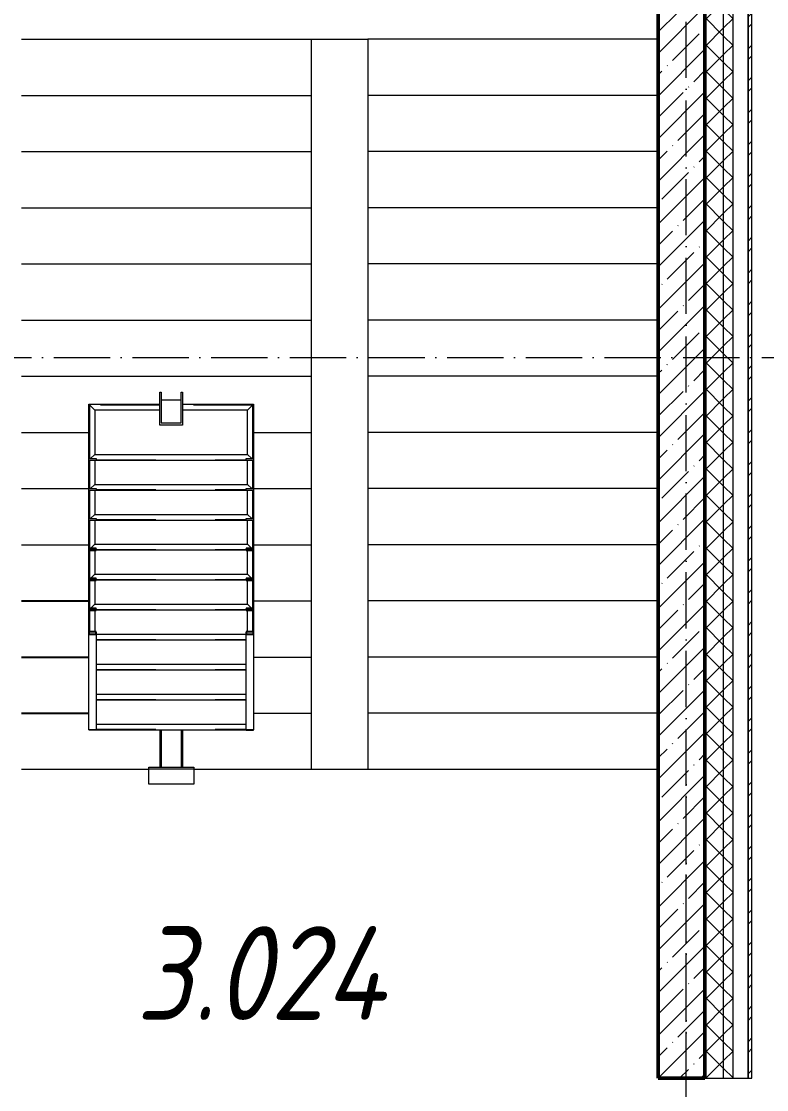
# Model space of a CAD drawing. Header units: millimetres. Extents: x -356862 to 418287, y 0 to 839748.
# Drawn here: x 240029 to 244008, y 507036 to 512742 of the extents above; entities that cross this region are included whole.
import ezdxf

# ---------------------------------------------------------------- set-up
doc = ezdxf.new("R2010")
doc.units = ezdxf.units.MM
doc.linetypes.add('50_200_ШТРИХ_1Т_ш5_п1_п1_', pattern=[700, 500, -100, 0, -100])
doc.linetypes.add('Штрих', pattern=[635, 317.5, -317.5])
for name, color, linetype, lineweight in [('A-FLOR-____-OTLN', 7, 'Continuous', 9), ('A-GENM-____-HDLN', 7, 'Штрих', 9), ('A-GENM-____-MCUT', 7, 'Continuous', 25), ('A-GENM-____-OTLN', 7, 'Continuous', 9), ('A-WALL-____-MCUT', 7, 'Continuous', 13), ('A-WALL-____-MCUT-1', 7, 'Continuous', 9), ('A-WALL-____-MCUT-2', 7, 'Continuous', 50), ('A-WALL-____-PATT-1', 7, 'Continuous', 9), ('A-WALL-FNSH-MCUT-1', 7, 'Continuous', 9), ('S-GRID-____-OTLN-1', 7, '50_200_ШТРИХ_1Т_ш5_п1_п1_', 9), ('S-STRS-____-OTLN-1', 7, 'Continuous', 9), ('Марки помещений', 7, 'Continuous', 9)]:
    doc.layers.add(name, color=color, linetype=linetype, lineweight=lineweight)
doc.styles.add('ISOCPEUR_I_2', font='isocpeui.ttf', dxfattribs={"width": 0.85, "height": 2.3})
pattern_1 = [(45, (142429.06, 459015.94), (-70.71068, 70.71068), []), (135, (142429.06, 459015.94), (-70.71068, -70.71068), [])]

# ---------------------------------------------------------------- blocks, each defined once
blk = doc.blocks.new('ОМ_Труба_ГОСТ 8639-82 - ОМ_Труба_ГОСТ 8639-82-26350154-АР1_План отверстий 3 этажа в осях 1-64_Ю-ЯЯ')
at = {"layer": 'A-GENM-____-OTLN'}
for p, q in [((9439.1, 57971), (9439.1, 58091)), ((9439.1, 58091), (9614.1, 58091)), ((9614.1, 58091), (9614.1, 58085)), ((9614.1, 58085), (9451.2, 58085)), ((9451.2, 58085), (9451.2, 57977)), ((9574, 58085), (9574, 57977)), ((9451.2, 57977), (9614.1, 57977)), ((9614.1, 57977), (9614.1, 57971)), ((9614.1, 57971), (9439.1, 57971))]:
    blk.add_line(p, q, dxfattribs=at)
blk = doc.blocks.new('ОМ_Уголок_ГОСТ 8509-93 - ОМ_Уголок_ГОСТ 8509-93-26349651-АР1_План отверстий 3 этажа в осях 1-64_Ю-ЯЯ')
at = {"layer": 'A-GENM-____-HDLN'}
for p, q in [((4, -4), (380, -4)), ((500, -4), (876, -4))]:
    blk.add_line(p, q, dxfattribs=at)
at = {"layer": 'A-GENM-____-OTLN'}
for p, q in [((380, 0), (0, 0)), ((32, -32), (0, 0)), ((32, -32), (380, -32)), ((880, 0), (500, 0)), ((500, -32), (848, -32)), ((880, 0), (848, -32))]:
    blk.add_line(p, q, dxfattribs=at)
blk = doc.blocks.new('ОМ_Уголок_ГОСТ 8509-93 - ОМ_Уголок_ГОСТ 8509-93-V149-АР1_План отверстий 3 этажа в осях 1-64_Ю-ЯЯ')
at = {"layer": 'A-GENM-____-HDLN'}
blk.add_line((40, -4), (840, -4), dxfattribs=at)
at = {"layer": 'A-GENM-____-OTLN'}
for p, q in [((32, -32), (10, -10)), ((32, -32), (848, -32)), ((840, 0), (40, 0)), ((870, -10), (848, -32))]:
    blk.add_line(p, q, dxfattribs=at)
blk = doc.blocks.new('ОМ_Уголок_ГОСТ 8509-93 - ОМ_Уголок_ГОСТ 8509-93-19082047-АР1_План отверстий 3 этажа в осях 1-64_Ю-ЯЯ')
at = {"layer": 'A-GENM-____-HDLN'}
blk.add_line((10, -4), (296, -4), dxfattribs=at)
at = {"layer": 'A-GENM-____-OTLN'}
for p, q in [((300, 0), (10, 0)), ((32, -32), (10, -10)), ((32, -32), (268, -32)), ((300, 0), (268, -32))]:
    blk.add_line(p, q, dxfattribs=at)
blk = doc.blocks.new('ОМ_Уголок_ГОСТ 8509-93 - ОМ_Уголок_ГОСТ 8509-93-V150-АР1_План отверстий 3 этажа в осях 1-64_Ю-ЯЯ')
at = {"layer": 'A-GENM-____-HDLN'}
blk.add_line((4, -4), (290, -4), dxfattribs=at)
at = {"layer": 'A-GENM-____-OTLN'}
for p, q in [((290, 0), (0, 0)), ((32, -32), (0, 0)), ((32, -32), (268, -32)), ((290, -10), (268, -32))]:
    blk.add_line(p, q, dxfattribs=at)
blk = doc.blocks.new('ОМ_Уголок_ГОСТ 8509-93 - ОМ_Уголок_ГОСТ 8509-93-V151-АР1_План отверстий 3 этажа в осях 1-64_Ю-ЯЯ')
at = {"layer": 'A-GENM-____-HDLN'}
blk.add_line((10, -4), (160, -4), dxfattribs=at)
at = {"layer": 'A-GENM-____-OTLN'}
for p, q in [((160, 0), (10, 0)), ((32, -32), (10, -10)), ((32, -32), (160, -32))]:
    blk.add_line(p, q, dxfattribs=at)
blk = doc.blocks.new('ОМ_Уголок_ГОСТ 8509-93 - ОМ_Уголок_ГОСТ 8509-93-V152-АР1_План отверстий 3 этажа в осях 1-64_Ю-ЯЯ')
at = {"layer": 'A-GENM-____-HDLN'}
blk.add_line((140, -4), (290, -4), dxfattribs=at)
at = {"layer": 'A-GENM-____-OTLN'}
for p, q in [((290, 0), (140, 0)), ((140, -32), (268, -32)), ((290, -10), (268, -32))]:
    blk.add_line(p, q, dxfattribs=at)
blk = doc.blocks.new('ОМ_Уголок_ГОСТ 8509-93 - ОМ_Уголок_ГОСТ 8509-93-V153-АР1_План отверстий 3 этажа в осях 1-64_Ю-ЯЯ')
at = {"layer": 'A-GENM-____-HDLN'}
blk.add_line((40, -4), (840, -4), dxfattribs=at)
at = {"layer": 'A-GENM-____-OTLN'}
for p, q in [((840, 0), (40, 0)), ((40, -32), (840, -32))]:
    blk.add_line(p, q, dxfattribs=at)
blk = doc.blocks.new('ОМ_Уголок_ГОСТ 8509-93 - ОМ_Уголок_ГОСТ 8509-93-V154-АР1_План отверстий 3 этажа в осях 1-64_Ю-ЯЯ')
at = {"layer": 'A-GENM-____-HDLN'}
blk.add_line((44.3, -4), (160, -4), dxfattribs=at)
at = {"layer": 'A-GENM-____-OTLN'}
for p, q in [((160, 0), (44.3, 0)), ((44.3, -32), (160, -32))]:
    blk.add_line(p, q, dxfattribs=at)
blk = doc.blocks.new('ОМ_Уголок_ГОСТ 8509-93 - ОМ_Уголок_ГОСТ 8509-93-V155-АР1_План отверстий 3 этажа в осях 1-64_Ю-ЯЯ')
at = {"layer": 'A-GENM-____-HDLN'}
blk.add_line((140, -4), (255.7, -4), dxfattribs=at)
at = {"layer": 'A-GENM-____-OTLN'}
for p, q in [((255.7, 0), (140, 0)), ((140, -32), (255.7, -32))]:
    blk.add_line(p, q, dxfattribs=at)
blk = doc.blocks.new('ОМ_Уголок_ГОСТ 8509-93 - ОМ_Уголок_ГОСТ 8509-93-V163-АР1_План отверстий 3 этажа в осях 1-64_Ю-ЯЯ')
at = {"layer": 'A-GENM-____-HDLN'}
blk.add_line((40, -4), (840, -4), dxfattribs=at)
at = {"layer": 'A-GENM-____-OTLN'}
for p, q in [((840, 0), (0, 0)), ((1.3, -1.3), (0, 0)), ((40, -32), (840, -32))]:
    blk.add_line(p, q, dxfattribs=at)
blk = doc.blocks.new('ОМ_Труба_ГОСТ 8639-82 - ОМ_Труба_ГОСТ 8639-82-26527904-АР1_План отверстий 3 этажа в осях 1-64_Ю-ЯЯ')
at = {"layer": 'A-GENM-____-HDLN'}
for p, q in [((7810, 58085), (7611.5, 58085)), ((7810, 57977), (7611.5, 57977))]:
    blk.add_line(p, q, dxfattribs=at)
at = {"layer": 'A-GENM-____-OTLN'}
for p, q in [((7810, 58091), (7611.5, 58091)), ((7810, 57971), (7611.5, 57971))]:
    blk.add_line(p, q, dxfattribs=at)
blk = doc.blocks.new('ОМ_Уголок_ГОСТ 8510-86 - ОМ_Уголок_ГОСТ 8510-86-19082066-АР1_План отверстий 3 этажа в осях 1-64_Ю-ЯЯ')
at = {"layer": 'A-GENM-____-OTLN'}
for p, q in [((0, 0), (0, -90)), ((240, 0), (0, 0)), ((0, -10), (240, -10)), ((240, -90), (240, 0)), ((0, -90), (240, -90))]:
    blk.add_line(p, q, dxfattribs=at)
blk = doc.blocks.new('ОМ_Полоса_Трапеция прямоугольная_Прокат_ГОСТ 103-2006 - ОМ_Полоса_Трапеция прямоугольная_Прокат_ГОСТ 103-2006-19082130-АР1_План отверстий 3 этажа в осях 1-64_Ю-ЯЯ')
at = {"layer": 'A-GENM-____-OTLN'}
for p, q in [((9250, 58471), (9260, 58471)), ((9250, 58431), (9250, 58471)), ((9260, 58431), (9250, 58431)), ((9260, 58471), (9260, 58431))]:
    blk.add_line(p, q, dxfattribs=at)
blk = doc.blocks.new('ОМ_Полоса_Трапеция прямоугольная_Прокат_ГОСТ 103-2006 - ОМ_Полоса_Трапеция прямоугольная_Прокат_ГОСТ 103-2006-V157-АР1_План отверстий 3 этажа в осях 1-64_Ю-ЯЯ')
at = {"layer": 'A-GENM-____-MCUT'}
for p, q in [((8780, 58471), (8770, 58471)), ((8770, 58471), (8770, 58431)), ((8770, 58431), (8780, 58431)), ((8780, 58431), (8780, 58471))]:
    blk.add_line(p, q, dxfattribs=at)
blk = doc.blocks.new('ОМ_Полоса_Трапеция прямоугольная_Прокат_ГОСТ 103-2006 - ОМ_Полоса_Трапеция прямоугольная_Прокат_ГОСТ 103-2006-V158-АР1_План отверстий 3 этажа в осях 1-64_Ю-ЯЯ')
at = {"layer": 'A-GENM-____-MCUT'}
for p, q in [((8620, 58471), (8610, 58471)), ((8610, 58471), (8610, 58431)), ((8610, 58431), (8620, 58431)), ((8620, 58431), (8620, 58471))]:
    blk.add_line(p, q, dxfattribs=at)
blk = doc.blocks.new('ОМ_Полоса_Трапеция прямоугольная_Прокат_ГОСТ 103-2006 - ОМ_Полоса_Трапеция прямоугольная_Прокат_ГОСТ 103-2006-V159-АР1_План отверстий 3 этажа в осях 1-64_Ю-ЯЯ')
at = {"layer": 'A-GENM-____-MCUT'}
for p, q in [((8460, 58471), (8450, 58471)), ((8450, 58471), (8450, 58431)), ((8450, 58431), (8460, 58431)), ((8460, 58431), (8460, 58471))]:
    blk.add_line(p, q, dxfattribs=at)
blk = doc.blocks.new('ОМ_Полоса_Прокат_ГОСТ 103-2006 - ОМ_Полоса_Прокат_ГОСТ 103-2006-20723456-АР1_План отверстий 3 этажа в осях 1-64_Ю-ЯЯ')
at = {"layer": 'A-GENM-____-MCUT'}
for p, q in [((8334.3, 58471), (8322.8, 58471)), ((8322.8, 58471), (8322.8, 58431)), ((8322.8, 58431), (8334.3, 58431)), ((8334.3, 58431), (8334.3, 58471))]:
    blk.add_line(p, q, dxfattribs=at)
at = {"layer": 'A-GENM-____-OTLN'}
for p, q in [((7811.3, 58431), (7811.3, 58471)), ((7811.3, 58471), (8322.8, 58471)), ((8322.8, 58431), (7811.3, 58431))]:
    blk.add_line(p, q, dxfattribs=at)
blk = doc.blocks.new('ОМ_Полоса_Трапеция прямоугольная_Прокат_ГОСТ 103-2006 - ОМ_Полоса_Трапеция прямоугольная_Прокат_ГОСТ 103-2006-19082170-АР1_План отверстий 3 этажа в осях 1-64_Ю-ЯЯ')
at = {"layer": 'A-GENM-____-OTLN'}
for p, q in [((9250, 57631), (9260, 57631)), ((9250, 57591), (9250, 57631)), ((9260, 57631), (9260, 57591)), ((9260, 57591), (9250, 57591))]:
    blk.add_line(p, q, dxfattribs=at)
blk = doc.blocks.new('ОМ_Полоса_Трапеция прямоугольная_Прокат_ГОСТ 103-2006 - ОМ_Полоса_Трапеция прямоугольная_Прокат_ГОСТ 103-2006-V160-АР1_План отверстий 3 этажа в осях 1-64_Ю-ЯЯ')
at = {"layer": 'A-GENM-____-MCUT'}
for p, q in [((8780, 57631), (8770, 57631)), ((8770, 57631), (8770, 57591)), ((8780, 57591), (8780, 57631)), ((8770, 57591), (8780, 57591))]:
    blk.add_line(p, q, dxfattribs=at)
blk = doc.blocks.new('ОМ_Полоса_Трапеция прямоугольная_Прокат_ГОСТ 103-2006 - ОМ_Полоса_Трапеция прямоугольная_Прокат_ГОСТ 103-2006-V161-АР1_План отверстий 3 этажа в осях 1-64_Ю-ЯЯ')
at = {"layer": 'A-GENM-____-MCUT'}
for p, q in [((8620, 57631), (8610, 57631)), ((8610, 57631), (8610, 57591)), ((8620, 57591), (8620, 57631)), ((8610, 57591), (8620, 57591))]:
    blk.add_line(p, q, dxfattribs=at)
blk = doc.blocks.new('ОМ_Полоса_Трапеция прямоугольная_Прокат_ГОСТ 103-2006 - ОМ_Полоса_Трапеция прямоугольная_Прокат_ГОСТ 103-2006-V162-АР1_План отверстий 3 этажа в осях 1-64_Ю-ЯЯ')
at = {"layer": 'A-GENM-____-MCUT'}
for p, q in [((8460, 57631), (8450, 57631)), ((8450, 57631), (8450, 57591)), ((8460, 57591), (8460, 57631)), ((8450, 57591), (8460, 57591))]:
    blk.add_line(p, q, dxfattribs=at)
blk = doc.blocks.new('ОМ_Полоса_Прокат_ГОСТ 103-2006 - ОМ_Полоса_Прокат_ГОСТ 103-2006-19082171-АР1_План отверстий 3 этажа в осях 1-64_Ю-ЯЯ')
at = {"layer": 'A-GENM-____-OTLN'}
for p, q in [((98800, 49942.4), (98800, 49941)), ((98800, 49941), (98840, 49941)), ((98840, 49941), (98840, 49942.4))]:
    blk.add_line(p, q, dxfattribs=at)
blk = doc.blocks.new('ОМ_Полоса_Прокат_ГОСТ 103-2006 - ОМ_Полоса_Прокат_ГОСТ 103-2006-20723498-АР1_План отверстий 3 этажа в осях 1-64_Ю-ЯЯ')
at = {"layer": 'A-GENM-____-MCUT'}
for p, q in [((8334.3, 57631), (8322.8, 57631)), ((8322.8, 57631), (8322.8, 57591)), ((8334.3, 57591), (8334.3, 57631)), ((8322.8, 57591), (8334.3, 57591))]:
    blk.add_line(p, q, dxfattribs=at)
at = {"layer": 'A-GENM-____-OTLN'}
for p, q in [((7811.3, 57591), (7811.3, 57631)), ((7811.3, 57631), (8322.8, 57631)), ((8322.8, 57591), (7811.3, 57591))]:
    blk.add_line(p, q, dxfattribs=at)

msp = doc.modelspace()

# ---------------------------------------------------------------- hatches: boundary and pattern name
at = {"layer": 'A-WALL-____-PATT-1'}
h = msp.add_hatch(dxfattribs=at)
h.set_pattern_fill('FP_4', color=256, style=0, pattern_type=2)
h.set_pattern_definition(pattern_1)
h.paths.add_polyline_path([(243679.0567, 505811.983), (243779.0567, 505811.983), (243779.0567, 506096.983), (243679.0567, 506096.983)], flags=0)
h.paths.add_polyline_path([(243779.0567, 507096.983), (243779.0567, 514796.983), (243685.0567, 514796.983), (243685.0567, 514721.983), (243679.0567, 514721.983), (243679.0567, 507096.983)], flags=0)
h.paths.add_polyline_path([(243685.0567, 528496.983), (243779.0567, 528496.983), (243779.0567, 529746.983), (243685.0567, 529746.983), (243685.0567, 529671.983), (243679.0567, 529671.983), (243679.0567, 528571.983), (243685.0567, 528571.983), (243685.0567, 528502.983)], flags=0)
h.paths.add_polyline_path([(243779.0567, 531546.983), (243779.0567, 532746.983), (243679.0567, 532746.983), (243679.0567, 531621.983), (243685.0567, 531621.983), (243685.0567, 531546.983)], flags=0)
h.paths.add_polyline_path([(243779.0567, 534546.983), (243779.0567, 535746.983), (243685.0567, 535746.983), (243685.0567, 535671.983), (243679.0567, 535671.983), (243679.0567, 534621.983), (243685.0567, 534621.983), (243685.0567, 534546.983)], flags=0)
h.paths.add_polyline_path([(243779.0567, 537546.983), (243779.0567, 538746.983), (243685.0567, 538746.983), (243685.0567, 538671.983), (243679.0567, 538671.983), (243679.0567, 537621.983), (243685.0567, 537621.983), (243685.0567, 537546.983)], flags=0)
h.paths.add_polyline_path([(243779.0567, 540546.983), (243779.0567, 544696.983), (243679.0567, 544696.983), (243679.0567, 540546.983)], flags=0)
h = msp.add_hatch(dxfattribs=at)
h.set_pattern_fill('FP_4', color=256, style=0, pattern_type=2)
h.set_pattern_definition(pattern_1)
h.paths.add_polyline_path([(243829.0567, 505811.983), (243829.0567, 506096.983), (243779.0567, 506096.983), (243779.0567, 505811.983)], flags=0)
h.paths.add_polyline_path([(243829.0567, 507096.983), (243829.0567, 514796.983), (243779.0567, 514796.983), (243779.0567, 507096.983)], flags=0)
h.paths.add_polyline_path([(243829.0567, 528496.983), (243829.0567, 529746.983), (243779.0567, 529746.983), (243779.0567, 528496.983)], flags=0)
h.paths.add_polyline_path([(243829.0567, 531546.983), (243829.0567, 532746.983), (243779.0567, 532746.983), (243779.0567, 531546.983)], flags=0)
h.paths.add_polyline_path([(243779.0567, 534546.983), (243829.0567, 534546.983), (243829.0567, 535746.983), (243779.0567, 535746.983), (243779.0567, 535613.2151)], flags=0)
h.paths.add_polyline_path([(243829.0567, 537546.983), (243829.0567, 538746.983), (243779.0567, 538746.983), (243779.0567, 537546.983)], flags=0)
h.paths.add_polyline_path([(243779.0567, 540546.983), (243829.0567, 540546.983), (243829.0567, 544696.983), (243779.0567, 544696.983)], flags=0)
h = msp.add_hatch(dxfattribs=at)
h.set_pattern_fill('FP_6', color=256, style=0, pattern_type=2)
h.set_pattern_definition([(45, (142429.06, 459015.94), (-85.53659, 85.53659), []), (45, (142486.08, 459015.94), (-85.53659, 85.53659), [])])
h.paths.add_polyline_path([(243929.0567, 505831.983), (243929.0567, 506096.983), (243909.0567, 506096.983), (243909.0567, 505831.983)], flags=0)
h.paths.add_polyline_path([(243909.0567, 507096.983), (243929.0567, 507096.983), (243929.0567, 514796.983), (243909.0567, 514796.983), (243909.0567, 509781.4533)], flags=0)
h = msp.add_hatch(dxfattribs=at)
h.set_pattern_fill('FP_12', color=256, style=0, pattern_type=2)
h.set_pattern_definition([(45, (142429.06, 459015.94), (-114.04925, 114.04925), []), (45, (142543.1, 459015.94), (-114.04925, 114.04925), [201.612, -40.322, 3.353, -36.97])])
h.paths.add_polyline_path([(243679.0567, 507096.983), (243679.0567, 514196.983), (243429.0567, 514196.983), (243429.0567, 507096.983)], flags=0)

# ---------------------------------------------------------------- linework, layer by layer
for p, q in [((240029.0567, 509646.983), (240389.0567, 509646.983)), ((240029.0567, 509646.983), (240389.0567, 509646.983)), ((240029.0567, 509346.983), (240389.0567, 509346.983)), ((240029.0567, 509346.983), (240389.0567, 509346.983)), ((240029.0567, 509046.983), (240389.0567, 509046.983)), ((240029.0567, 509046.983), (240389.0567, 509046.983))]:
    msp.add_line(p, q)
at = {"layer": 'A-FLOR-____-OTLN'}
for p, q in [((240709.0567, 508746.983), (240029.0567, 508746.983)), ((243429.0567, 508746.983), (240949.0567, 508746.983))]:
    msp.add_line(p, q, dxfattribs=at)
at = {"layer": 'A-WALL-____-MCUT'}
for p, q in [((243909.0567, 507096.983), (243909.0567, 514796.983)), ((243679.0567, 507096.983), (243909.0567, 507096.983))]:
    msp.add_line(p, q, dxfattribs=at)
at = {"layer": 'A-WALL-____-MCUT-1'}
for p, q in [((243779.0567, 507096.983), (243779.0567, 514796.983)), ((243829.0567, 507096.983), (243829.0567, 514796.983))]:
    msp.add_line(p, q, dxfattribs=at)
at = {"layer": 'A-WALL-____-MCUT-2'}
for p, q in [((243429.0567, 514196.983), (243429.0567, 507096.983)), ((243679.0567, 514196.983), (243679.0567, 507096.983)), ((243429.0567, 507096.983), (243679.0567, 507096.983))]:
    msp.add_line(p, q, dxfattribs=at)
at = {"layer": 'A-WALL-FNSH-MCUT-1'}
for p, q in [((243909.0567, 514796.983), (243909.0567, 507096.983)), ((243929.0567, 507096.983), (243929.0567, 514796.983)), ((243909.0567, 507096.983), (243929.0567, 507096.983))]:
    msp.add_line(p, q, dxfattribs=at)
at = {"layer": 'S-GRID-____-OTLN-1', "color": 251, "ltscale": 0.6, "true_color": 0x636466}
for p, q in [((243579.0567, 498996.983), (243579.0567, 549908.7924)), ((211635.5567, 510946.983), (246503.4633, 510946.983)), ((243579.0567, 454533.3346), (243579.0567, 508896.9006))]:
    msp.add_line(p, q, dxfattribs=at)
at = {"layer": 'S-STRS-____-OTLN-1'}
for p, q in [((240029.0567, 512646.983), (241579.0567, 512646.983)), ((240029.0567, 512646.983), (241579.0567, 512646.983)), ((241579.0567, 512646.983), (241879.0567, 512646.983)), ((241579.0567, 512346.983), (241579.0567, 512646.983)), ((243429.0567, 512646.983), (241879.0567, 512646.983)), ((241879.0567, 512646.983), (241879.0567, 512346.983)), ((243429.0567, 512646.983), (241879.0567, 512646.983)), ((240029.0567, 512346.983), (241579.0567, 512346.983)), ((240029.0567, 512346.983), (241579.0567, 512346.983)), ((241579.0567, 512046.983), (241579.0567, 512346.983)), ((241879.0567, 512346.983), (241879.0567, 512046.983)), ((243429.0567, 512346.983), (241879.0567, 512346.983)), ((243429.0567, 512346.983), (241879.0567, 512346.983)), ((240029.0567, 512046.983), (241579.0567, 512046.983)), ((240029.0567, 512046.983), (241579.0567, 512046.983)), ((241579.0567, 511746.983), (241579.0567, 512046.983)), ((241879.0567, 512046.983), (241879.0567, 511746.983)), ((243429.0567, 512046.983), (241879.0567, 512046.983)), ((243429.0567, 512046.983), (241879.0567, 512046.983)), ((240029.0567, 511746.983), (241579.0567, 511746.983)), ((240029.0567, 511746.983), (241579.0567, 511746.983)), ((241579.0567, 511446.983), (241579.0567, 511746.983)), ((241879.0567, 511746.983), (241879.0567, 511446.983)), ((243429.0567, 511746.983), (241879.0567, 511746.983)), ((243429.0567, 511746.983), (241879.0567, 511746.983)), ((240029.0567, 511446.983), (241579.0567, 511446.983)), ((240029.0567, 511446.983), (241579.0567, 511446.983)), ((241579.0567, 511146.983), (241579.0567, 511446.983)), ((241879.0567, 511446.983), (241879.0567, 511146.983)), ((243429.0567, 511446.983), (241879.0567, 511446.983)), ((243429.0567, 511446.983), (241879.0567, 511446.983)), ((240029.0567, 511146.983), (241579.0567, 511146.983)), ((240029.0567, 511146.983), (241579.0567, 511146.983)), ((241579.0567, 510846.983), (241579.0567, 511146.983)), ((241879.0567, 511146.983), (241879.0567, 510846.983)), ((243429.0567, 511146.983), (241879.0567, 511146.983)), ((243429.0567, 511146.983), (241879.0567, 511146.983)), ((240029.0567, 510846.983), (241579.0567, 510846.983)), ((240029.0567, 510846.983), (241579.0567, 510846.983)), ((241579.0567, 510546.983), (241579.0567, 510846.983)), ((241879.0567, 510846.983), (241879.0567, 510546.983)), ((243429.0567, 510846.983), (241879.0567, 510846.983)), ((243429.0567, 510846.983), (241879.0567, 510846.983)), ((240029.0567, 510546.983), (240389.0567, 510546.983)), ((240029.0567, 510546.983), (240389.0567, 510546.983)), ((241269.0567, 510546.983), (241579.0567, 510546.983)), ((241269.0567, 510546.983), (241579.0567, 510546.983)), ((241579.0567, 510246.983), (241579.0567, 510546.983)), ((241879.0567, 510546.983), (241879.0567, 510246.983)), ((243429.0567, 510546.983), (241879.0567, 510546.983)), ((243429.0567, 510546.983), (241879.0567, 510546.983)), ((240029.0567, 510246.983), (240389.0567, 510246.983)), ((240029.0567, 510246.983), (240389.0567, 510246.983)), ((241269.0567, 510246.983), (241579.0567, 510246.983)), ((241269.0567, 510246.983), (241579.0567, 510246.983)), ((241579.0567, 509946.983), (241579.0567, 510246.983)), ((241879.0567, 510246.983), (241879.0567, 509946.983)), ((243429.0567, 510246.983), (241879.0567, 510246.983)), ((243429.0567, 510246.983), (241879.0567, 510246.983)), ((240029.0567, 509946.983), (240389.0567, 509946.983)), ((240029.0567, 509946.983), (240389.0567, 509946.983)), ((241269.0567, 509946.983), (241579.0567, 509946.983)), ((241269.0567, 509946.983), (241579.0567, 509946.983)), ((241579.0567, 509646.983), (241579.0567, 509946.983)), ((241879.0567, 509946.983), (241879.0567, 509646.983)), ((243429.0567, 509946.983), (241879.0567, 509946.983)), ((243429.0567, 509946.983), (241879.0567, 509946.983)), ((241269.0567, 509646.983), (241579.0567, 509646.983)), ((241269.0567, 509646.983), (241579.0567, 509646.983)), ((241579.0567, 509346.983), (241579.0567, 509646.983)), ((241879.0567, 509646.983), (241879.0567, 509346.983)), ((243429.0567, 509646.983), (241879.0567, 509646.983)), ((243429.0567, 509646.983), (241879.0567, 509646.983)), ((241269.0567, 509346.983), (241579.0567, 509346.983)), ((241269.0567, 509346.983), (241579.0567, 509346.983)), ((241579.0567, 509046.983), (241579.0567, 509346.983)), ((241879.0567, 509346.983), (241879.0567, 509046.983)), ((243429.0567, 509346.983), (241879.0567, 509346.983)), ((243429.0567, 509346.983), (241879.0567, 509346.983)), ((241269.0567, 509046.983), (241579.0567, 509046.983)), ((241269.0567, 509046.983), (241579.0567, 509046.983)), ((241579.0567, 508746.983), (241579.0567, 509046.983)), ((241879.0567, 509046.983), (241879.0567, 508746.983)), ((243429.0567, 509046.983), (241879.0567, 509046.983)), ((243429.0567, 509046.983), (241879.0567, 509046.983)), ((243429.0567, 508746.983), (241879.0567, 508746.983))]:
    msp.add_line(p, q, dxfattribs=at)

# ---------------------------------------------------------------- block references
at = {"rotation": 89.99999999999987}
for name in ['ОМ_Полоса_Трапеция прямоугольная_Прокат_ГОСТ 103-2006 - ОМ_Полоса_Трапеция прямоугольная_Прокат_ГОСТ 103-2006-V159-АР1_План отверстий 3 этажа в осях 1-64_Ю-ЯЯ', 'ОМ_Полоса_Прокат_ГОСТ 103-2006 - ОМ_Полоса_Прокат_ГОСТ 103-2006-20723456-АР1_План отверстий 3 этажа в осях 1-64_Ю-ЯЯ']:
    msp.add_blockref(name, (298860.0987, 501146.983), dxfattribs=at)
at = {"extrusion": (0, 0, -1), "rotation": 269.9999999999985}
msp.add_blockref('ОМ_Уголок_ГОСТ 8509-93 - ОМ_Уголок_ГОСТ 8509-93-V155-АР1_План отверстий 3 этажа в осях 1-64_Ю-ЯЯ', (-240389.0567, 509736.983), dxfattribs=at)
at = {"layer": 'A-GENM-____-OTLN', "rotation": 89.99999999999987}
for name, p in [('ОМ_Труба_ГОСТ 8639-82 - ОМ_Труба_ГОСТ 8639-82-26350154-АР1_План отверстий 3 этажа в осях 1-64_Ю-ЯЯ', (298860.0987, 501146.983)), ('ОМ_Полоса_Трапеция прямоугольная_Прокат_ГОСТ 103-2006 - ОМ_Полоса_Трапеция прямоугольная_Прокат_ГОСТ 103-2006-19082130-АР1_План отверстий 3 этажа в осях 1-64_Ю-ЯЯ', (298860.0987, 501146.983)), ('ОМ_Полоса_Трапеция прямоугольная_Прокат_ГОСТ 103-2006 - ОМ_Полоса_Трапеция прямоугольная_Прокат_ГОСТ 103-2006-19082170-АР1_План отверстий 3 этажа в осях 1-64_Ю-ЯЯ', (298860.0987, 501146.983)), ('ОМ_Полоса_Трапеция прямоугольная_Прокат_ГОСТ 103-2006 - ОМ_Полоса_Трапеция прямоугольная_Прокат_ГОСТ 103-2006-19082130-АР1_План отверстий 3 этажа в осях 1-64_Ю-ЯЯ', (298860.0987, 500986.983)), ('ОМ_Полоса_Трапеция прямоугольная_Прокат_ГОСТ 103-2006 - ОМ_Полоса_Трапеция прямоугольная_Прокат_ГОСТ 103-2006-19082170-АР1_План отверстий 3 этажа в осях 1-64_Ю-ЯЯ', (298860.0987, 500986.983)), ('ОМ_Полоса_Трапеция прямоугольная_Прокат_ГОСТ 103-2006 - ОМ_Полоса_Трапеция прямоугольная_Прокат_ГОСТ 103-2006-19082130-АР1_План отверстий 3 этажа в осях 1-64_Ю-ЯЯ', (298860.0987, 500826.983)), ('ОМ_Полоса_Трапеция прямоугольная_Прокат_ГОСТ 103-2006 - ОМ_Полоса_Трапеция прямоугольная_Прокат_ГОСТ 103-2006-19082170-АР1_План отверстий 3 этажа в осях 1-64_Ю-ЯЯ', (298860.0987, 500826.983)), ('ОМ_Полоса_Трапеция прямоугольная_Прокат_ГОСТ 103-2006 - ОМ_Полоса_Трапеция прямоугольная_Прокат_ГОСТ 103-2006-V157-АР1_План отверстий 3 этажа в осях 1-64_Ю-ЯЯ', (298860.0987, 501146.983)), ('ОМ_Полоса_Трапеция прямоугольная_Прокат_ГОСТ 103-2006 - ОМ_Полоса_Трапеция прямоугольная_Прокат_ГОСТ 103-2006-V160-АР1_План отверстий 3 этажа в осях 1-64_Ю-ЯЯ', (298860.0987, 501146.983)), ('ОМ_Полоса_Трапеция прямоугольная_Прокат_ГОСТ 103-2006 - ОМ_Полоса_Трапеция прямоугольная_Прокат_ГОСТ 103-2006-V158-АР1_План отверстий 3 этажа в осях 1-64_Ю-ЯЯ', (298860.0987, 501146.983)), ('ОМ_Полоса_Трапеция прямоугольная_Прокат_ГОСТ 103-2006 - ОМ_Полоса_Трапеция прямоугольная_Прокат_ГОСТ 103-2006-V161-АР1_План отверстий 3 этажа в осях 1-64_Ю-ЯЯ', (298860.0987, 501146.983)), ('ОМ_Полоса_Трапеция прямоугольная_Прокат_ГОСТ 103-2006 - ОМ_Полоса_Трапеция прямоугольная_Прокат_ГОСТ 103-2006-V162-АР1_План отверстий 3 этажа в осях 1-64_Ю-ЯЯ', (298860.0987, 501146.983)), ('ОМ_Полоса_Прокат_ГОСТ 103-2006 - ОМ_Полоса_Прокат_ГОСТ 103-2006-20723498-АР1_План отверстий 3 этажа в осях 1-64_Ю-ЯЯ', (298860.0987, 501146.983)), ('ОМ_Труба_ГОСТ 8639-82 - ОМ_Труба_ГОСТ 8639-82-26527904-АР1_План отверстий 3 этажа в осях 1-64_Ю-ЯЯ', (298860.0987, 501146.983))]:
    msp.add_blockref(name, p, dxfattribs=at)
at = {"layer": 'A-GENM-____-OTLN', "extrusion": (0, 0, -1)}
for name, p in [('ОМ_Уголок_ГОСТ 8509-93 - ОМ_Уголок_ГОСТ 8509-93-26349651-АР1_План отверстий 3 этажа в осях 1-64_Ю-ЯЯ', (-241269.0567, 510696.983)), ('ОМ_Уголок_ГОСТ 8510-86 - ОМ_Уголок_ГОСТ 8510-86-19082066-АР1_План отверстий 3 этажа в осях 1-64_Ю-ЯЯ', (-240949.0567, 508758.4722))]:
    msp.add_blockref(name, p, dxfattribs=at)
for name, p, rotation in [('ОМ_Уголок_ГОСТ 8509-93 - ОМ_Уголок_ГОСТ 8509-93-V150-АР1_План отверстий 3 этажа в осях 1-64_Ю-ЯЯ', (-240389.0567, 510696.983), 269.9999999999985), ('ОМ_Уголок_ГОСТ 8509-93 - ОМ_Уголок_ГОСТ 8509-93-19082047-АР1_План отверстий 3 этажа в осях 1-64_Ю-ЯЯ', (-241269.0567, 510396.983), 89.99999999999869), ('ОМ_Уголок_ГОСТ 8509-93 - ОМ_Уголок_ГОСТ 8509-93-V149-АР1_План отверстий 3 этажа в осях 1-64_Ю-ЯЯ', (-240389.0567, 510396.983), 180), ('ОМ_Уголок_ГОСТ 8509-93 - ОМ_Уголок_ГОСТ 8509-93-V152-АР1_План отверстий 3 этажа в осях 1-64_Ю-ЯЯ', (-240389.0567, 510536.983), 269.9999999999985), ('ОМ_Уголок_ГОСТ 8509-93 - ОМ_Уголок_ГОСТ 8509-93-V151-АР1_План отверстий 3 этажа в осях 1-64_Ю-ЯЯ', (-241269.0567, 510236.983), 89.99999999999869), ('ОМ_Уголок_ГОСТ 8509-93 - ОМ_Уголок_ГОСТ 8509-93-V152-АР1_План отверстий 3 этажа в осях 1-64_Ю-ЯЯ', (-240389.0567, 510376.983), 269.9999999999985), ('ОМ_Уголок_ГОСТ 8509-93 - ОМ_Уголок_ГОСТ 8509-93-V149-АР1_План отверстий 3 этажа в осях 1-64_Ю-ЯЯ', (-240389.0567, 510236.983), 180), ('ОМ_Уголок_ГОСТ 8509-93 - ОМ_Уголок_ГОСТ 8509-93-V151-АР1_План отверстий 3 этажа в осях 1-64_Ю-ЯЯ', (-241269.0567, 510076.983), 89.99999999999869), ('ОМ_Уголок_ГОСТ 8509-93 - ОМ_Уголок_ГОСТ 8509-93-V152-АР1_План отверстий 3 этажа в осях 1-64_Ю-ЯЯ', (-240389.0567, 510216.983), 269.9999999999985), ('ОМ_Уголок_ГОСТ 8509-93 - ОМ_Уголок_ГОСТ 8509-93-V149-АР1_План отверстий 3 этажа в осях 1-64_Ю-ЯЯ', (-240389.0567, 510076.983), 180), ('ОМ_Уголок_ГОСТ 8509-93 - ОМ_Уголок_ГОСТ 8509-93-V151-АР1_План отверстий 3 этажа в осях 1-64_Ю-ЯЯ', (-241269.0567, 509916.983), 89.99999999999869), ('ОМ_Уголок_ГОСТ 8509-93 - ОМ_Уголок_ГОСТ 8509-93-V149-АР1_План отверстий 3 этажа в осях 1-64_Ю-ЯЯ', (-240389.0567, 509916.983), 180), ('ОМ_Уголок_ГОСТ 8509-93 - ОМ_Уголок_ГОСТ 8509-93-V152-АР1_План отверстий 3 этажа в осях 1-64_Ю-ЯЯ', (-240389.0567, 510056.983), 269.9999999999985), ('ОМ_Уголок_ГОСТ 8509-93 - ОМ_Уголок_ГОСТ 8509-93-V151-АР1_План отверстий 3 этажа в осях 1-64_Ю-ЯЯ', (-241269.0567, 509756.983), 89.99999999999869), ('ОМ_Уголок_ГОСТ 8509-93 - ОМ_Уголок_ГОСТ 8509-93-V149-АР1_План отверстий 3 этажа в осях 1-64_Ю-ЯЯ', (-240389.0567, 509756.983), 180), ('ОМ_Уголок_ГОСТ 8509-93 - ОМ_Уголок_ГОСТ 8509-93-V152-АР1_План отверстий 3 этажа в осях 1-64_Ю-ЯЯ', (-240389.0567, 509896.983), 269.9999999999985), ('ОМ_Уголок_ГОСТ 8509-93 - ОМ_Уголок_ГОСТ 8509-93-V151-АР1_План отверстий 3 этажа в осях 1-64_Ю-ЯЯ', (-241269.0567, 509596.983), 89.99999999999869), ('ОМ_Уголок_ГОСТ 8509-93 - ОМ_Уголок_ГОСТ 8509-93-V149-АР1_План отверстий 3 этажа в осях 1-64_Ю-ЯЯ', (-240389.0567, 509596.983), 180), ('ОМ_Уголок_ГОСТ 8509-93 - ОМ_Уголок_ГОСТ 8509-93-V154-АР1_План отверстий 3 этажа в осях 1-64_Ю-ЯЯ', (-241269.0567, 509436.983), 89.99999999999869), ('ОМ_Уголок_ГОСТ 8509-93 - ОМ_Уголок_ГОСТ 8509-93-V153-АР1_План отверстий 3 этажа в осях 1-64_Ю-ЯЯ', (-240389.0567, 509436.983), 180), ('ОМ_Уголок_ГОСТ 8509-93 - ОМ_Уголок_ГОСТ 8509-93-V153-АР1_План отверстий 3 этажа в осях 1-64_Ю-ЯЯ', (-240389.0567, 509276.983), 180), ('ОМ_Уголок_ГОСТ 8509-93 - ОМ_Уголок_ГОСТ 8509-93-V153-АР1_План отверстий 3 этажа в осях 1-64_Ю-ЯЯ', (-240389.0567, 509116.983), 180), ('ОМ_Уголок_ГОСТ 8509-93 - ОМ_Уголок_ГОСТ 8509-93-V163-АР1_План отверстий 3 этажа в осях 1-64_Ю-ЯЯ', (-240389.0567, 508956.983), 180)]:
    msp.add_blockref(name, p, dxfattribs=dict(at, rotation=rotation))
at = {"layer": 'A-GENM-____-OTLN'}
msp.add_blockref('ОМ_Полоса_Прокат_ГОСТ 103-2006 - ОМ_Полоса_Прокат_ГОСТ 103-2006-19082171-АР1_План отверстий 3 этажа в осях 1-64_Ю-ЯЯ', (142429.0567, 459015.941), dxfattribs=at)

# ---------------------------------------------------------------- texts
at = {"layer": 'Марки помещений', "insert": (240641.6632, 507908.8084), "char_height": 500, "width": 817.72125, "attachment_point": 1, "style": 'ISOCPEUR_I_2'}
msp.add_mtext('3.024', dxfattribs=at)

doc.saveas('drawing.dxf')
